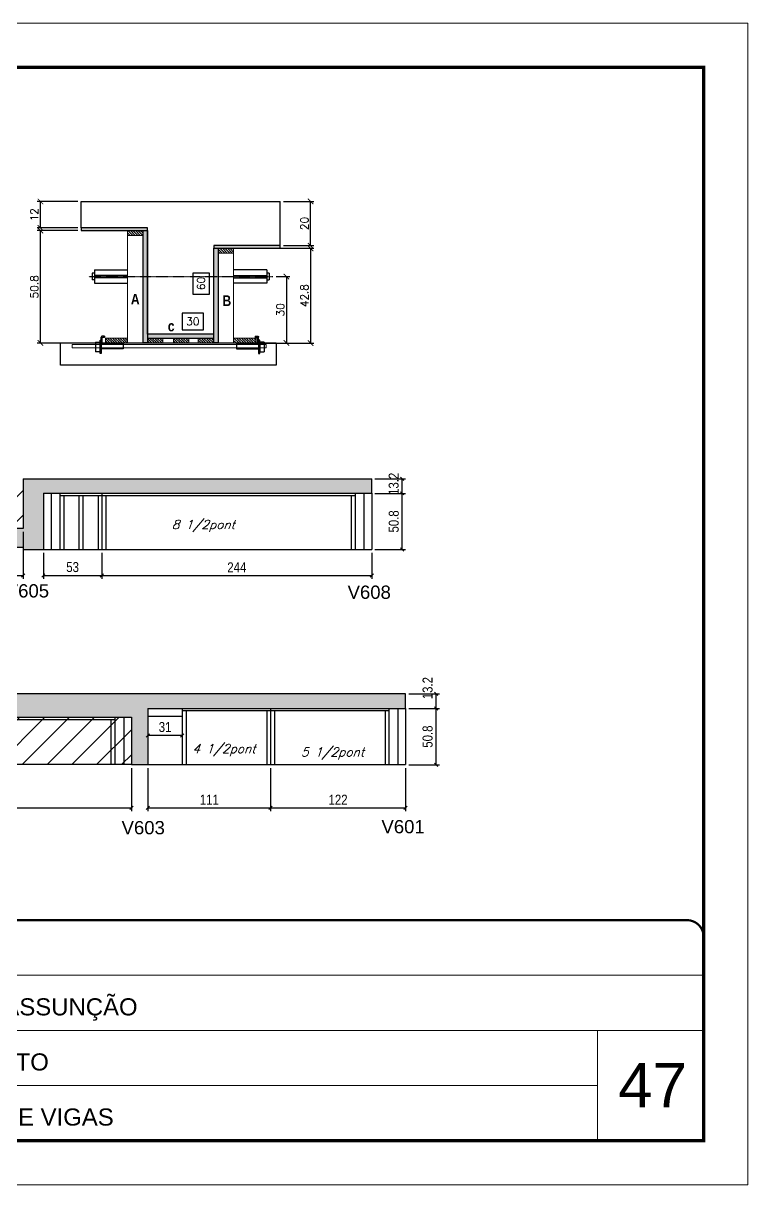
# Model space of a CAD drawing. Extents: x -20960 to -5926, y -2106 to 21915.
# Drawn here: x -8207 to -7552, y 8231 to 9281 of the extents above; entities that cross this region are included whole.
import ezdxf

# ---------------------------------------------------------------- set-up
doc = ezdxf.new("R2010")
doc.units = 0
for name, pattern in [('CONTINUO', [0]), ('DASHED', [0.75, 0.5, -0.25]), ('HIDDEN', [0.375, 0.25, -0.125])]:
    doc.linetypes.add(name, pattern=pattern)
for name, color, linetype in [('5', 5, 'Continuous'), ('barrote', 251, 'Continuous'), ('COTA', 241, 'Continuous'), ('Cota Seção (2x)', 4, 'Continuous'), ('detalhes', 4, 'Continuous'), ('Painéis', 200, 'Continuous'), ('presilha', 1, 'Continuous'), ('Reaproveitamento', 251, 'Continuous'), ('SARR_2.2x7', 40, 'Continuous'), ('SARR_3.5x7', 81, 'Continuous'), ('TENSOR', 3, 'Continuous'), ('texto', 7, 'Continuous')]:
    doc.layers.add(name, color=color, linetype=linetype)
for name, color, linetype, lineweight in [('CARIMBO', 255, 'Continuous', 9), ('CONCRETO', 251, 'Continuous', 25), ('Folhas', 255, 'Continuous', 9), ('Hachura', 251, 'Continuous', 9), ('Madeira', 126, 'Continuous', 18), ('SARRAFO DE PRESSAO', 251, 'DASHED', 9), ('SCO-___-LAJ', 2, 'Continuous', 0)]:
    doc.layers.add(name, color=color, linetype=linetype, lineweight=lineweight)
doc.styles.add('ARIAL', font='arial.ttf')
doc.styles.add('COTA TECNICA-50', font='techl___.ttf', dxfattribs={"height": 9})
doc.styles.add('Romans', font='romans.shx')
doc.styles.get("Standard").update_dxf_attribs({"font": 'arial.ttf'})
doc.styles.add('TECNICA', font='techb___.ttf', dxfattribs={"height": 10})
doc.dimstyles.new('COTA PAINEL-50', dxfattribs={"dimtxt": 9, "dimasz": 3, "dimexe": 3, "dimexo": 3, "dimgap": 3, "dimtad": 1, "dimdec": 1, "dimzin": 12, "dimdsep": 46, "dimtxsty": 'COTA TECNICA-50', "dimblk1": 'OBLIQUE', "dimblk2": 'OBLIQUE', "dimsah": 1, "dimcen": 0.9, "dimclrd": 4, "dimclre": 4, "dimclrt": 240, "dimadec": 1, "dimazin": 3, "dimtfac": 1, "dimtdec": 1, "dimtmove": 0, "dimatfit": 3, "dimfxl": 1, "dimtolj": 1, "dimtzin": 12, "dimarcsym": 0})
doc.dimstyles.new('Cota Seção (2x)', dxfattribs={"dimtxt": 7, "dimasz": 5, "dimexe": 3, "dimexo": 3, "dimgap": 2, "dimtad": 3, "dimdec": 1, "dimlfac": 0.5, "dimzin": 12, "dimdsep": 46, "dimtxsty": 'Romans', "dimblk": 'ARCHTICK', "dimcen": 0, "dimclrd": 4, "dimclre": 4, "dimclrt": 1, "dimadec": 1, "dimazin": 3, "dimtfac": 1, "dimtdec": 1, "dimtmove": 0, "dimatfit": 3, "dimldrblk": 'OBLIQUE', "dimfxl": 1, "dimtolj": 1, "dimtzin": 12, "dimarcsym": 0})
doc.dimstyles.new('Cota Seção interna', dxfattribs={"dimtxt": 7, "dimasz": 6, "dimexe": 0.18, "dimexo": 2, "dimgap": -4, "dimtad": 3, "dimdec": 1, "dimlfac": 0.5, "dimzin": 12, "dimdsep": 46, "dimtxsty": 'Romans', "dimblk": 'ARCHTICK', "dimcen": 0.09, "dimse1": 1, "dimse2": 1, "dimsd1": 1, "dimsd2": 1, "dimclrd": 180, "dimclre": 5, "dimclrt": 1, "dimadec": 0, "dimazin": 3, "dimtfac": 1, "dimtdec": 1, "dimtofl": 0, "dimtmove": 0, "dimatfit": 3, "dimldrblk": 'ARCHTICK', "dimfxl": 1, "dimtolj": 1, "dimtzin": 0, "dimarcsym": 0})
pattern_1 = [(50, (3170, -4594.3004), (5.4655401, -0.4781726), [0.5715, -6.2865]), (355, (3170, -4594.3004), (-1.0573026, 5.7317054), [0.4572, -5.0292175]), (100.451445, (3170.4555, -4594.3403), (4.4082374, 5.2535326), [0.4857003, -5.3427073]), (46.1842, (3170, -4592.7764), (8.1323712, -1.2612698), [0.85725, -9.42975]), (96.63556, (3170.678, -4592.8815), (7.122124, 7.4227837), [0.7285507, -8.0140682]), (351.18415, (3170, -4592.7764), (7.122124, 7.4227837), [0.685799, -7.543792]), (21, (3170.762, -4593.1574), (4.5484317, -3.067956), [0.5715, -6.2865]), (326, (3170.762, -4593.1574), (1.8540609, 5.525639), [0.4572, -5.0292]), (71.451445, (3171.141, -4593.413), (6.4024926, 2.457683), [0.4857003, -5.3426981]), (37.5, (3170, -4594.3004), (0.0926581, 2.53665117), [0, -4.96824, 0, -5.1054, 0, -5.04825]), (7.5, (3170, -4594.3004), (2.00458988, 3.00541724), [0, -2.91084, 0, -4.85394, 0, -1.92405]), (327.5, (3168.3007, -4594.3004), (4.06771786, -0.17186232), [0, -1.905, 0, -5.9436, 0, -7.8867]), (317.5, (3167.5387, -4594.3004), (4.44387544, 0.7627947), [0, -2.4765, 0, -3.94716, 0, -5.6007])]
pattern_2 = [(45, (3170, -4594.3), (-11.22532, 11.22532), [])]

# ---------------------------------------------------------------- blocks, each defined once
blk = doc.blocks.new('9999999999')
at = {"color": 30, "linetype": 'CONTINUO'}
for p, q in [((98564.6, 34379.6), (99584, 34379.6)), ((98564.6, 34329.8), (99488, 34329.8)), ((99584, 34329.8), (99488, 34329.8)), ((99488, 34329.8), (99488, 34230.2)), ((98564.6, 34280), (99488, 34280))]:
    blk.add_line(p, q, dxfattribs=at)
at = {"color": 30, "linetype": 'CONTINUO', "const_width": 2}
blk.add_lwpolyline([(99584, 34230.2), (99584, 34414.4, 0.414214), (99569, 34429.4), (98229, 34429.4, 0.414214), (98214, 34414.4), (98214, 34245.2, 0.414214), (98229, 34230.2), (99584, 34230.2)], format="xyb", dxfattribs=at)
at = {"layer": 'Folhas'}
blk.add_lwpolyline([(98139, 34190.2), (99624, 34190.2), (99624, 35240.2), (98139, 35240.2)], close=True, dxfattribs=at)
at = {"layer": 'Folhas', "color": 30, "const_width": 3}
blk.add_lwpolyline([(98214, 34230.2), (99584, 34230.2), (99584, 35200.2), (98214, 35200.2)], close=True, dxfattribs=at)
at = {"color": 7, "linetype": 'Continuous', "ltscale": 5, "style": 'ARIAL'}
for s, p in [('HOSPITAL ASSUNÇÃO', (98837.7, 34343.3)), ('4° PAVIMENTO', (98837.7, 34293.5)), ('LATERAIS DE VIGAS', (98837.7, 34243.7))]:
    blk.add_text(s, height=15.483, dxfattribs=at).set_placement(p)
blk = doc.blocks.new('_ArchTick')
at = {"color": 0, "linetype": 'ByBlock', "const_width": 0.15}
blk.add_lwpolyline([(-0.5, -0.5), (0.5, 0.5)], dxfattribs=at)
blk = doc.blocks.new('*D1674')
at = {"layer": 'COTA', "color": 4, "lineweight": -2, "transparency": 16777216}
for p, q in [((-8158, 9093.6), (-8194.8, 9093.6)), ((-8191.8, 8992), (-8191.8, 9093.6)), ((-8140.4, 8992), (-8194.8, 8992))]:
    blk.add_line(p, q, dxfattribs=at)
at = {"layer": 'Defpoints', "color": 0, "transparency": 16777216}
for p in [(-8191.8, 9093.6), (-8155, 9093.6), (-8137.4, 8992)]:
    blk.add_point(p, dxfattribs=at)
at = {"layer": 'COTA', "color": 4, "lineweight": -2, "transparency": 16777216, "xscale": 5, "yscale": 5, "zscale": 5}
for p, rotation in [((-8191.8, 9093.6), 90), ((-8191.8, 8992), 270)]:
    blk.add_blockref('_ArchTick', p, dxfattribs=dict(at, rotation=rotation))
at = {"layer": 'COTA', "color": 1, "transparency": 16777216, "insert": (-8197.3, 9042.8), "char_height": 7, "attachment_point": 5, "rotation": 90, "style": 'Romans'}
blk.add_mtext('\\A1;50.8', dxfattribs=at)
blk = doc.blocks.new('_Oblique')
at = {"color": 0, "linetype": 'ByBlock', "lineweight": -2}
blk.add_line((-0.5, -0.5), (0.5, 0.5), dxfattribs=at)
blk = doc.blocks.new('*D1675')
at = {"layer": 'COTA', "color": 4, "lineweight": -2, "transparency": 16777216}
for p, q in [((-8158, 9120), (-8194.8, 9120)), ((-8191.8, 9096), (-8191.8, 9120)), ((-8158, 9096), (-8194.8, 9096))]:
    blk.add_line(p, q, dxfattribs=at)
at = {"layer": 'Defpoints', "color": 0, "transparency": 16777216}
for p in [(-8191.8, 9120), (-8155, 9120), (-8155, 9096)]:
    blk.add_point(p, dxfattribs=at)
at = {"layer": 'COTA', "color": 4, "lineweight": -2, "transparency": 16777216, "xscale": 5, "yscale": 5, "zscale": 5}
for p, rotation in [((-8191.8, 9120), 90), ((-8191.8, 9096), 270)]:
    blk.add_blockref('_ArchTick', p, dxfattribs=dict(at, rotation=rotation))
at = {"layer": 'COTA', "color": 1, "transparency": 16777216, "insert": (-8197.3, 9108), "char_height": 7, "attachment_point": 5, "rotation": 90, "style": 'Romans'}
blk.add_mtext('\\A1;12', dxfattribs=at)
blk = doc.blocks.new('*D1676')
at = {"layer": 'Cota Seção (2x)', "color": 180, "lineweight": -2, "transparency": 16777216}
for p, q in [((-8039, 9055.2), (-8054, 9055.2)), ((-8054, 9055.2), (-8054, 9036.2)), ((-8039, 9036.2), (-8039, 9055.2)), ((-8054, 9036.2), (-8039, 9036.2))]:
    blk.add_line(p, q, dxfattribs=at)
at = {"layer": 'Defpoints', "color": 0, "transparency": 16777216}
for p in [(-8095, 9120), (-8035, 9120), (-8095, 9000)]:
    blk.add_point(p, dxfattribs=at)
at = {"layer": 'Cota Seção (2x)', "color": 1, "transparency": 16777216, "insert": (-8046.5, 9045.7), "char_height": 7, "attachment_point": 5, "rotation": 90, "style": 'Romans'}
blk.add_mtext('\\A1;60', dxfattribs=at)
blk = doc.blocks.new('PRESILHA METÁLICA 1')
at = {"layer": 'presilha'}
for p, q in [((7.5, 10.6), (7.5, 19.9)), ((12, 21), (8.6, 21)), ((9, 11.6), (9, 18.9)), ((12, 19.5), (9.6, 19.5)), ((12, 21), (12, 19.5)), ((0, 13), (6, 13)), ((0, 13), (0, 0)), ((6, 0), (0, 0)), ((6, 15.5), (7.5, 15.5)), ((6, -2.5), (6, 15.5)), ((6, 13), (6, 0)), ((7.5, 15.5), (7.5, -2.5)), ((37.5, 4.1), (7.5, 4.1)), ((37.5, 11), (9.6, 11)), ((37.5, 11), (37.5, 4.1)), ((7.5, -2.5), (6, -2.5))]:
    blk.add_line(p, q, dxfattribs=at)
for centre, radius, start, end in [((8.6, 19.9), 1.14, 90, 180), ((9.6, 18.9), 0.57, 90, 180), ((9.6, 11.6), 0.57, 180, 270)]:
    blk.add_arc(centre, radius, start, end, dxfattribs=at)
blk = doc.blocks.new('*D1677')
at = {"layer": 'Cota Seção (2x)', "color": 180, "lineweight": -2, "transparency": 16777216}
for p, q in [((-8044.4, 9019), (-8063.7, 9019)), ((-8063.7, 9019), (-8063.7, 9004)), ((-8044.4, 9004), (-8044.4, 9019)), ((-8063.7, 9004), (-8044.4, 9004))]:
    blk.add_line(p, q, dxfattribs=at)
at = {"layer": 'Defpoints', "color": 0, "transparency": 16777216}
for p in [(-8095, 9000), (-8095, 8992), (-8035, 8992)]:
    blk.add_point(p, dxfattribs=at)
at = {"layer": 'Cota Seção (2x)', "color": 1, "transparency": 16777216, "insert": (-8054, 9011.5), "char_height": 7, "attachment_point": 5, "style": 'Romans'}
blk.add_mtext('\\A1;30', dxfattribs=at)
blk = doc.blocks.new('*D1678')
at = {"layer": 'COTA', "color": 4, "lineweight": -2, "transparency": 16777216}
for p, q in [((-8014, 9077.6), (-7944.5, 9077.6)), ((-7947.5, 9077.6), (-7947.5, 8992)), ((-8014, 8992), (-7944.5, 8992))]:
    blk.add_line(p, q, dxfattribs=at)
at = {"layer": 'Defpoints', "color": 0, "transparency": 16777216}
for p in [(-8017, 9077.6), (-8017, 8992), (-7947.5, 8992)]:
    blk.add_point(p, dxfattribs=at)
at = {"layer": 'COTA', "color": 4, "lineweight": -2, "transparency": 16777216, "xscale": 5, "yscale": 5, "zscale": 5}
for p, rotation in [((-7947.5, 9077.6), 90), ((-7947.5, 8992), 270)]:
    blk.add_blockref('_ArchTick', p, dxfattribs=dict(at, rotation=rotation))
at = {"layer": 'COTA', "color": 1, "transparency": 16777216, "insert": (-7953, 9034.8), "char_height": 7, "attachment_point": 5, "rotation": 90, "style": 'Romans'}
blk.add_mtext('\\A1;42.8', dxfattribs=at)
blk = doc.blocks.new('*D1722')
at = {"layer": 'COTA', "color": 4, "lineweight": -2, "transparency": 16777216}
for p, q in [((-7972, 9120), (-7944.5, 9120)), ((-7947.5, 9080), (-7947.5, 9120)), ((-7972, 9080), (-7944.5, 9080))]:
    blk.add_line(p, q, dxfattribs=at)
at = {"layer": 'Defpoints', "color": 0, "transparency": 16777216}
for p in [(-7975, 9120), (-7947.5, 9120), (-7975, 9080)]:
    blk.add_point(p, dxfattribs=at)
at = {"layer": 'COTA', "color": 4, "lineweight": -2, "transparency": 16777216, "xscale": 5, "yscale": 5, "zscale": 5}
for p, rotation in [((-7947.5, 9120), 90), ((-7947.5, 9080), 270)]:
    blk.add_blockref('_ArchTick', p, dxfattribs=dict(at, rotation=rotation))
at = {"layer": 'COTA', "color": 1, "transparency": 16777216, "insert": (-7953, 9100), "char_height": 7, "attachment_point": 5, "rotation": 90, "style": 'Romans'}
blk.add_mtext('\\A1;20', dxfattribs=at)
blk = doc.blocks.new('*D1679')
at = {"layer": 'COTA', "color": 4, "lineweight": -2, "transparency": 16777216}
for p, q in [((-7978.7, 9052), (-7966.3, 9052)), ((-7969.3, 9052), (-7969.3, 8992)), ((-7978.7, 8992), (-7966.3, 8992))]:
    blk.add_line(p, q, dxfattribs=at)
at = {"layer": 'Defpoints', "color": 0, "transparency": 16777216}
for p in [(-7981.7, 9052), (-7981.7, 8992), (-7969.3, 8992)]:
    blk.add_point(p, dxfattribs=at)
at = {"layer": 'COTA', "color": 4, "lineweight": -2, "transparency": 16777216, "xscale": 5, "yscale": 5, "zscale": 5}
for p, rotation in [((-7969.3, 9052), 90), ((-7969.3, 8992), 270)]:
    blk.add_blockref('_ArchTick', p, dxfattribs=dict(at, rotation=rotation))
at = {"layer": 'COTA', "color": 1, "transparency": 16777216, "insert": (-7974.8, 9022), "char_height": 7, "attachment_point": 5, "rotation": 90, "style": 'Romans'}
blk.add_mtext('\\A1;30', dxfattribs=at)
blk = doc.blocks.new('*D1723')
at = {"layer": 'COTA', "color": 4, "lineweight": -2, "transparency": 16777216}
for p, q in [((-7889.2, 8856.1), (-7861.6, 8856.1)), ((-7864.6, 8805.3), (-7864.6, 8856.1)), ((-7889.2, 8805.3), (-7861.6, 8805.3))]:
    blk.add_line(p, q, dxfattribs=at)
at = {"layer": 'Defpoints', "color": 0, "transparency": 16777216}
for p in [(-7892.2, 8856.1), (-7864.6, 8856.1), (-7892.2, 8805.3)]:
    blk.add_point(p, dxfattribs=at)
at = {"layer": 'COTA', "color": 4, "lineweight": -2, "transparency": 16777216, "xscale": 3, "yscale": 3, "zscale": 3}
for p, rotation in [((-7864.6, 8856.1), 90), ((-7864.6, 8805.3), 270)]:
    blk.add_blockref('_Oblique', p, dxfattribs=dict(at, rotation=rotation))
at = {"layer": 'COTA', "color": 240, "transparency": 16777216, "insert": (-7872.2, 8830.7), "char_height": 9, "attachment_point": 5, "rotation": 90, "style": 'COTA TECNICA-50'}
blk.add_mtext('\\A1;50.8', dxfattribs=at)
blk = doc.blocks.new('*D1724')
at = {"layer": 'COTA', "color": 4, "lineweight": -2, "transparency": 16777216}
for p, q in [((-7889.2, 8869.3), (-7861.6, 8869.3)), ((-7864.6, 8856.1), (-7864.6, 8869.3)), ((-7889.2, 8856.1), (-7861.6, 8856.1))]:
    blk.add_line(p, q, dxfattribs=at)
at = {"layer": 'Defpoints', "color": 0, "transparency": 16777216}
for p in [(-7892.2, 8869.3), (-7864.6, 8869.3), (-7892.2, 8856.1)]:
    blk.add_point(p, dxfattribs=at)
at = {"layer": 'COTA', "color": 4, "lineweight": -2, "transparency": 16777216, "xscale": 3, "yscale": 3, "zscale": 3}
for p, rotation in [((-7864.6, 8869.3), 90), ((-7864.6, 8856.1), 270)]:
    blk.add_blockref('_Oblique', p, dxfattribs=dict(at, rotation=rotation))
at = {"layer": 'COTA', "color": 240, "transparency": 16777216, "insert": (-7872.3, 8864.7), "char_height": 9, "attachment_point": 5, "rotation": 90, "style": 'COTA TECNICA-50'}
blk.add_mtext('\\A1;13.2', dxfattribs=at)
blk = doc.blocks.new('*D1728')
at = {"layer": 'COTA', "color": 4, "lineweight": -2, "transparency": 16777216}
for p, q in [((-7858.6, 8661.6), (-7830.9, 8661.6)), ((-7833.9, 8610.8), (-7833.9, 8661.6)), ((-7858.6, 8610.8), (-7830.9, 8610.8))]:
    blk.add_line(p, q, dxfattribs=at)
at = {"layer": 'Defpoints', "color": 0, "transparency": 16777216}
for p in [(-7861.6, 8661.6), (-7833.9, 8661.6), (-7861.6, 8610.8)]:
    blk.add_point(p, dxfattribs=at)
at = {"layer": 'COTA', "color": 4, "lineweight": -2, "transparency": 16777216, "xscale": 3, "yscale": 3, "zscale": 3}
for p, rotation in [((-7833.9, 8661.6), 90), ((-7833.9, 8610.8), 270)]:
    blk.add_blockref('_Oblique', p, dxfattribs=dict(at, rotation=rotation))
at = {"layer": 'COTA', "color": 240, "transparency": 16777216, "insert": (-7841.6, 8636.2), "char_height": 9, "attachment_point": 5, "rotation": 90, "style": 'COTA TECNICA-50'}
blk.add_mtext('\\A1;50.8', dxfattribs=at)
blk = doc.blocks.new('*D1729')
at = {"layer": 'COTA', "color": 4, "lineweight": -2, "transparency": 16777216}
for p, q in [((-7858.6, 8674.8), (-7830.9, 8674.8)), ((-7833.9, 8661.6), (-7833.9, 8674.8)), ((-7858.6, 8661.6), (-7830.9, 8661.6))]:
    blk.add_line(p, q, dxfattribs=at)
at = {"layer": 'Defpoints', "color": 0, "transparency": 16777216}
for p in [(-7861.6, 8674.8), (-7833.9, 8674.8), (-7861.6, 8661.6)]:
    blk.add_point(p, dxfattribs=at)
at = {"layer": 'COTA', "color": 4, "lineweight": -2, "transparency": 16777216, "xscale": 3, "yscale": 3, "zscale": 3}
for p, rotation in [((-7833.9, 8674.8), 90), ((-7833.9, 8661.6), 270)]:
    blk.add_blockref('_Oblique', p, dxfattribs=dict(at, rotation=rotation))
at = {"layer": 'COTA', "color": 240, "transparency": 16777216, "insert": (-7841.6, 8680), "char_height": 9, "attachment_point": 5, "rotation": 90, "style": 'COTA TECNICA-50'}
blk.add_mtext('\\A1;13.2', dxfattribs=at)
blk = doc.blocks.new('*D1733')
at = {"layer": 'COTA', "color": 4, "lineweight": -2, "transparency": 16777216}
for p, q in [((-8353.5, 8607.8), (-8353.5, 8568.7)), ((-8109.5, 8607.8), (-8109.5, 8568.7)), ((-8353.5, 8571.7), (-8109.5, 8571.7))]:
    blk.add_line(p, q, dxfattribs=at)
at = {"layer": 'Defpoints', "color": 0, "transparency": 16777216}
for p in [(-8353.5, 8610.8), (-8109.5, 8610.8), (-8109.5, 8571.7)]:
    blk.add_point(p, dxfattribs=at)
at = {"layer": 'COTA', "color": 4, "lineweight": -2, "transparency": 16777216, "xscale": 3, "yscale": 3, "zscale": 3, "rotation": 180}
blk.add_blockref('_Oblique', (-8353.5, 8571.7), dxfattribs=at)
at = {"layer": 'COTA', "color": 4, "lineweight": -2, "transparency": 16777216, "xscale": 3, "yscale": 3, "zscale": 3}
blk.add_blockref('_Oblique', (-8109.5, 8571.7), dxfattribs=at)
at = {"layer": 'COTA', "color": 240, "transparency": 16777216, "insert": (-8231.5, 8579.3), "char_height": 9, "attachment_point": 5, "style": 'COTA TECNICA-50'}
blk.add_mtext('\\A1;244', dxfattribs=at)
blk = doc.blocks.new('*D1734')
at = {"layer": 'COTA', "color": 4, "lineweight": -2, "transparency": 16777216}
for p, q in [((-8094.6, 8607.8), (-8094.6, 8568.7)), ((-7983.6, 8607.8), (-7983.6, 8568.7)), ((-8094.6, 8571.7), (-7983.6, 8571.7))]:
    blk.add_line(p, q, dxfattribs=at)
at = {"layer": 'Defpoints', "color": 0, "transparency": 16777216}
for p in [(-8094.6, 8610.8), (-7983.6, 8610.8), (-7983.6, 8571.7)]:
    blk.add_point(p, dxfattribs=at)
at = {"layer": 'COTA', "color": 4, "lineweight": -2, "transparency": 16777216, "xscale": 3, "yscale": 3, "zscale": 3, "rotation": 180}
blk.add_blockref('_Oblique', (-8094.6, 8571.7), dxfattribs=at)
at = {"layer": 'COTA', "color": 4, "lineweight": -2, "transparency": 16777216, "xscale": 3, "yscale": 3, "zscale": 3}
blk.add_blockref('_Oblique', (-7983.6, 8571.7), dxfattribs=at)
at = {"layer": 'COTA', "color": 240, "transparency": 16777216, "insert": (-8039.1, 8579.2), "char_height": 9, "attachment_point": 5, "style": 'COTA TECNICA-50'}
blk.add_mtext('\\A1;111', dxfattribs=at)
blk = doc.blocks.new('*D1735')
at = {"layer": 'COTA', "color": 4, "lineweight": -2, "transparency": 16777216}
for p, q in [((-7983.6, 8607.8), (-7983.6, 8568.7)), ((-7861.6, 8607.8), (-7861.6, 8568.7)), ((-7983.6, 8571.7), (-7861.6, 8571.7))]:
    blk.add_line(p, q, dxfattribs=at)
at = {"layer": 'Defpoints', "color": 0, "transparency": 16777216}
for p in [(-7983.6, 8610.8), (-7861.6, 8610.8), (-7861.6, 8571.7)]:
    blk.add_point(p, dxfattribs=at)
at = {"layer": 'COTA', "color": 4, "lineweight": -2, "transparency": 16777216, "xscale": 3, "yscale": 3, "zscale": 3, "rotation": 180}
blk.add_blockref('_Oblique', (-7983.6, 8571.7), dxfattribs=at)
at = {"layer": 'COTA', "color": 4, "lineweight": -2, "transparency": 16777216, "xscale": 3, "yscale": 3, "zscale": 3}
blk.add_blockref('_Oblique', (-7861.6, 8571.7), dxfattribs=at)
at = {"layer": 'COTA', "color": 240, "transparency": 16777216, "insert": (-7922.6, 8579.2), "char_height": 9, "attachment_point": 5, "style": 'COTA TECNICA-50'}
blk.add_mtext('\\A1;122', dxfattribs=at)
blk = doc.blocks.new('*D1736')
at = {"layer": 'COTA', "color": 4, "lineweight": -2, "transparency": 16777216}
for p, q in [((-8189.2, 8802.3), (-8189.2, 8778.7)), ((-8136.2, 8802.3), (-8136.2, 8778.7)), ((-8189.2, 8781.7), (-8136.2, 8781.7))]:
    blk.add_line(p, q, dxfattribs=at)
at = {"layer": 'Defpoints', "color": 0, "transparency": 16777216}
for p in [(-8189.2, 8805.3), (-8136.2, 8805.3), (-8136.2, 8781.7)]:
    blk.add_point(p, dxfattribs=at)
at = {"layer": 'COTA', "color": 4, "lineweight": -2, "transparency": 16777216, "xscale": 3, "yscale": 3, "zscale": 3, "rotation": 180}
blk.add_blockref('_Oblique', (-8189.2, 8781.7), dxfattribs=at)
at = {"layer": 'COTA', "color": 4, "lineweight": -2, "transparency": 16777216, "xscale": 3, "yscale": 3, "zscale": 3}
blk.add_blockref('_Oblique', (-8136.2, 8781.7), dxfattribs=at)
at = {"layer": 'COTA', "color": 240, "transparency": 16777216, "insert": (-8162.7, 8789.4), "char_height": 9, "attachment_point": 5, "style": 'COTA TECNICA-50'}
blk.add_mtext('\\A1;53', dxfattribs=at)
blk = doc.blocks.new('*D1737')
at = {"layer": 'COTA', "color": 4, "lineweight": -2, "transparency": 16777216}
for p, q in [((-8136.2, 8802.3), (-8136.2, 8778.7)), ((-7892.2, 8802.3), (-7892.2, 8778.7)), ((-8136.2, 8781.7), (-7892.2, 8781.7))]:
    blk.add_line(p, q, dxfattribs=at)
at = {"layer": 'Defpoints', "color": 0, "transparency": 16777216}
for p in [(-8136.2, 8805.3), (-7892.2, 8805.3), (-7892.2, 8781.7)]:
    blk.add_point(p, dxfattribs=at)
at = {"layer": 'COTA', "color": 4, "lineweight": -2, "transparency": 16777216, "xscale": 3, "yscale": 3, "zscale": 3, "rotation": 180}
blk.add_blockref('_Oblique', (-8136.2, 8781.7), dxfattribs=at)
at = {"layer": 'COTA', "color": 4, "lineweight": -2, "transparency": 16777216, "xscale": 3, "yscale": 3, "zscale": 3}
blk.add_blockref('_Oblique', (-7892.2, 8781.7), dxfattribs=at)
at = {"layer": 'COTA', "color": 240, "transparency": 16777216, "insert": (-8014.2, 8789.2), "char_height": 9, "attachment_point": 5, "style": 'COTA TECNICA-50'}
blk.add_mtext('\\A1;244', dxfattribs=at)
blk = doc.blocks.new('*D1739')
at = {"layer": 'COTA', "color": 4, "lineweight": -2, "transparency": 16777216}
for p, q in [((-8341.4, 8821.3), (-8341.4, 8778.7)), ((-8207.4, 8821.3), (-8207.4, 8778.7)), ((-8341.4, 8781.7), (-8207.4, 8781.7))]:
    blk.add_line(p, q, dxfattribs=at)
at = {"layer": 'Defpoints', "color": 0, "transparency": 16777216}
for p in [(-8341.4, 8824.3), (-8207.4, 8824.3), (-8207.4, 8781.7)]:
    blk.add_point(p, dxfattribs=at)
at = {"layer": 'COTA', "color": 4, "lineweight": -2, "transparency": 16777216, "xscale": 3, "yscale": 3, "zscale": 3, "rotation": 180}
blk.add_blockref('_Oblique', (-8341.4, 8781.7), dxfattribs=at)
at = {"layer": 'COTA', "color": 4, "lineweight": -2, "transparency": 16777216, "xscale": 3, "yscale": 3, "zscale": 3}
blk.add_blockref('_Oblique', (-8207.4, 8781.7), dxfattribs=at)
at = {"layer": 'COTA', "color": 240, "transparency": 16777216, "insert": (-8274.4, 8789.4), "char_height": 9, "attachment_point": 5, "style": 'COTA TECNICA-50'}
blk.add_mtext('\\A1;134', dxfattribs=at)
blk = doc.blocks.new('*D1740')
at = {"layer": 'COTA', "color": 4, "lineweight": -2, "transparency": 16777216}
for p, q in [((-8094.6, 8651.6), (-8094.6, 8634.1)), ((-8063.6, 8651.6), (-8063.6, 8634.1)), ((-8063.6, 8637.1), (-8094.6, 8637.1))]:
    blk.add_line(p, q, dxfattribs=at)
at = {"layer": 'Defpoints', "color": 0, "transparency": 16777216}
for p in [(-8094.6, 8654.6), (-8063.6, 8654.6), (-8094.6, 8637.1)]:
    blk.add_point(p, dxfattribs=at)
at = {"layer": 'COTA', "color": 4, "lineweight": -2, "transparency": 16777216, "xscale": 3, "yscale": 3, "zscale": 3, "rotation": 180}
blk.add_blockref('_Oblique', (-8094.6, 8637.1), dxfattribs=at)
at = {"layer": 'COTA', "color": 4, "lineweight": -2, "transparency": 16777216, "xscale": 3, "yscale": 3, "zscale": 3}
blk.add_blockref('_Oblique', (-8063.6, 8637.1), dxfattribs=at)
at = {"layer": 'COTA', "color": 240, "transparency": 16777216, "insert": (-8079.1, 8644.8), "char_height": 9, "attachment_point": 5, "style": 'COTA TECNICA-50'}
blk.add_mtext('\\A1;31', dxfattribs=at)

msp = doc.modelspace()

# ---------------------------------------------------------------- hatches: boundary and pattern name
at = {"layer": 'COTA', "linetype": 'ByBlock'}
h = msp.add_hatch(dxfattribs=at)
h.set_pattern_fill('AR-CONC', color=256, scale=0.03)
h.set_pattern_definition(pattern_1)
h.paths.add_polyline_path([(-8207.4, 8824.31), (-8585.4, 8824.31), (-8585.4, 8869.31), (-8601.53, 8869.31), (-8601.53, 8824.31), (-8807.53, 8824.31), (-8807.53, 8807.31), (-8207.4, 8807.31), (-8207.4, 8805.31), (-8189.2, 8805.31), (-8189.2, 8856.11), (-7892.2, 8856.11), (-7892.2, 8869.31), (-8207.4, 8869.31)])
h = msp.add_hatch(dxfattribs=at)
h.set_pattern_fill('AR-CONC', color=256, scale=0.03)
h.set_pattern_definition(pattern_1)
h.paths.add_polyline_path([(-8807.53, 8674.83), (-8807.53, 8632.83), (-8692.53, 8632.83), (-8692.53, 8653.63), (-8109.53, 8653.63), (-8109.53, 8610.83), (-8094.58, 8610.83), (-8094.58, 8661.63), (-7861.58, 8661.63), (-7861.58, 8674.83)])
at = {"layer": 'Hachura'}
h = msp.add_hatch(color=256, dxfattribs=at)
h.dxf.hatch_style = 1
h.paths.add_polyline_path([(-8095.04, 9093.64), (-8095.04, 9096.04), (-8155.04, 9096.04), (-8155.04, 9093.64)])
h = msp.add_hatch(dxfattribs=at)
h.set_pattern_fill('ANSI31', color=256, scale=0.5, angle=270, style=0)
h.set_pattern_definition([(315, (14814.7799, 785.999), (1.12253202, 1.12253202), [])])
h.paths.add_polyline_path([(-8099.04, 9089.24), (-8099.04, 9093.64), (-8113.04, 9093.64), (-8113.04, 9089.24)])
h = msp.add_hatch(color=256, dxfattribs=at)
h.dxf.hatch_style = 1
h.paths.add_polyline_path([(-8099.04, 9093.64), (-8095.04, 9093.64), (-8095.04, 8992.04), (-8099.04, 8992.04)])
h = msp.add_hatch(color=256, dxfattribs=at)
h.dxf.hatch_style = 1
h.paths.add_polyline_path([(-7975.04, 9077.64), (-7975.04, 9080.04), (-8035.04, 9080.04), (-8035.04, 9077.64)])
h = msp.add_hatch(color=256, dxfattribs=at)
h.dxf.hatch_style = 1
h.paths.add_polyline_path([(-8035.04, 9077.64), (-8031.04, 9077.64), (-8031.04, 8992.04), (-8035.04, 8992.04)])
h = msp.add_hatch(dxfattribs=at)
h.set_pattern_fill('ANSI31', color=256, scale=0.5, angle=270, style=0)
h.set_pattern_definition([(315, (14776.7799, 769.999), (1.12253202, 1.12253202), [])])
h.paths.add_polyline_path([(-8017.04, 9073.24), (-8017.04, 9077.64), (-8031.04, 9077.64), (-8031.04, 9073.24)])
h = msp.add_hatch(color=256, dxfattribs=at)
h.dxf.hatch_style = 1
h.paths.add_polyline_path([(-8035.04, 8996.44), (-8035.04, 9000.04), (-8095.04, 9000.04), (-8095.04, 8996.44)])
h = msp.add_hatch(dxfattribs=at)
h.set_pattern_fill('ANSI31', color=256, scale=0.5, angle=270, style=0)
h.set_pattern_definition([(315, (14814.7799, 762.399), (1.12253202, 1.12253202), [])])
h.paths.add_polyline_path([(-8133.04, 8992.04), (-8133.04, 8996.44), (-8113.04, 8996.44), (-8113.04, 8992.04)])
h = msp.add_hatch(dxfattribs=at)
h.set_pattern_fill('ANSI31', color=256, scale=0.5, angle=270, style=0)
h.set_pattern_definition([(315, (14823.5799, 762.399), (1.12253202, 1.12253202), [])])
h.paths.add_polyline_path([(-8095.04, 8992.04), (-8095.04, 8996.44), (-8081.04, 8996.44), (-8081.04, 8992.04)])
h = msp.add_hatch(dxfattribs=at)
h.set_pattern_fill('ANSI31', color=256, scale=0.5, angle=270, style=0)
h.set_pattern_definition([(315, (14847.1014, 762.399), (1.12253202, 1.12253202), [])])
h.paths.add_polyline_path([(-8071.52, 8992.04), (-8071.52, 8996.44), (-8057.52, 8996.44), (-8057.52, 8992.04)])
h = msp.add_hatch(dxfattribs=at)
h.set_pattern_fill('ANSI31', color=256, scale=0.5, angle=270, style=0)
h.set_pattern_definition([(315, (14845.582, 762.399), (1.12253202, 1.12253202), [])])
h.paths.add_polyline_path([(-8035.04, 8992.04), (-8035.04, 8996.44), (-8049.04, 8996.44), (-8049.04, 8992.04)])
h = msp.add_hatch(dxfattribs=at)
h.set_pattern_fill('ANSI31', color=256, scale=0.5, angle=270, style=0)
h.set_pattern_definition([(315, (14742.7799, 762.399), (1.12253202, 1.12253202), [])])
h.paths.add_polyline_path([(-8017.04, 8992.04), (-8017.04, 8996.44), (-7997.04, 8996.44), (-7997.04, 8992.04)])
at = {"layer": 'Reaproveitamento'}
h = msp.add_hatch(dxfattribs=at)
h.set_pattern_fill('ANSI31', color=256, scale=5)
h.set_pattern_definition(pattern_2)
h.paths.add_polyline_path([(-8341.4, 8869.31), (-8341.4, 8824.31), (-8207.4, 8824.31), (-8207.4, 8869.31)])
h = msp.add_hatch(dxfattribs=at)
h.set_pattern_fill('ANSI31', color=256, scale=5)
h.set_pattern_definition(pattern_2)
h.paths.add_polyline_path([(-8109.53, 8653.63), (-8353.53, 8653.63), (-8353.53, 8610.83), (-8109.53, 8610.83)])

# ---------------------------------------------------------------- linework, layer by layer
at = {"ltscale": 3}
for p, q in [((-8145.04, 9055.01), (-8145.04, 9049.01)), ((-8143.04, 9055.01), (-8145.04, 9055.01)), ((-8143.04, 9058.01), (-8143.04, 9046.01)), ((-8143.04, 9058.01), (-8113.04, 9058.01)), ((-8113.04, 9053.01), (-8143.04, 9053.01)), ((-8113.04, 9051.01), (-8143.04, 9051.01)), ((-7987.04, 9058.01), (-8017.04, 9058.01)), ((-8017.04, 9053.01), (-7987.04, 9053.01)), ((-8017.04, 9051.01), (-7987.04, 9051.01)), ((-7987.04, 9058.01), (-7987.04, 9046.01)), ((-7985.04, 9055.01), (-7987.04, 9055.01)), ((-7985.04, 9055.01), (-7985.04, 9049.01)), ((-8143.04, 9049.01), (-8145.04, 9049.01)), ((-8143.04, 9046.01), (-8113.04, 9046.01)), ((-7987.04, 9046.01), (-8017.04, 9046.01)), ((-7987.04, 9049.01), (-7985.04, 9049.01))]:
    msp.add_line(p, q, dxfattribs=at)
at = {"layer": 'barrote'}
msp.add_lwpolyline([(-7978.68, 8972.04), (-8173.64, 8972.04), (-8173.64, 8992.04), (-7978.68, 8992.04)], close=True, dxfattribs=at)
at = {"layer": 'CONCRETO'}
for p, q in [((-8155.04, 9096.04), (-8155.04, 9120.04)), ((-8155.04, 9120.04), (-8095.04, 9120.04)), ((-8095.04, 9120.04), (-8095.04, 9120.04)), ((-8095.04, 9120.04), (-7975.04, 9120.04)), ((-7975.04, 9080.04), (-7975.04, 9120.04)), ((-8095.04, 9096.04), (-8155.04, 9096.04)), ((-8095.04, 9000.04), (-8095.04, 9096.04)), ((-8035.04, 9000.04), (-8095.04, 9000.04)), ((-8035.04, 8996.44), (-8035.04, 9000.04)), ((-8035.04, 8996.44), (-8035.04, 8996.44))]:
    msp.add_line(p, q, dxfattribs=at)
at = {"layer": 'COTA', "linetype": 'ByBlock'}
for p, q in [((-8207.4, 8869.31), (-7892.2, 8869.31)), ((-7892.2, 8856.11), (-7892.2, 8869.31)), ((-8807.53, 8807.31), (-8207.4, 8807.31)), ((-8207.4, 8807.31), (-8207.4, 8805.31)), ((-8207.4, 8805.31), (-8189.2, 8805.31)), ((-7861.58, 8674.83), (-8807.53, 8674.83)), ((-7861.58, 8661.63), (-7861.58, 8674.83)), ((-8109.53, 8610.83), (-8094.58, 8610.83))]:
    msp.add_line(p, q, dxfattribs=at)
at = {"layer": 'Madeira'}
for points in [[(-8099.04, 9089.24), (-8099.04, 9093.64), (-8113.04, 9093.64), (-8113.04, 9089.24)], [(-8099.04, 9093.64), (-8113.04, 9093.64), (-8113.04, 8992.04), (-8099.04, 8992.04)], [(-8017.04, 9073.24), (-8017.04, 9077.64), (-8031.04, 9077.64), (-8031.04, 9073.24)], [(-8017.04, 9077.64), (-8031.04, 9077.64), (-8031.04, 8992.04), (-8017.04, 8992.04)], [(-8133.04, 8992.04), (-8133.04, 8996.44), (-8113.04, 8996.44), (-8113.04, 8992.04)], [(-8095.04, 8992.04), (-8095.04, 8996.44), (-8081.04, 8996.44), (-8081.04, 8992.04)], [(-8071.52, 8992.04), (-8071.52, 8996.44), (-8057.52, 8996.44), (-8057.52, 8992.04)], [(-8035.04, 8992.04), (-8035.04, 8996.44), (-8049.04, 8996.44), (-8049.04, 8992.04)], [(-8017.04, 8992.04), (-8017.04, 8996.44), (-7997.04, 8996.44), (-7997.04, 8992.04)]]:
    msp.add_lwpolyline(points, close=True, dxfattribs=at)
at = {"layer": 'Painéis'}
for p, q in [((-8207.4, 8869.31), (-8207.4, 8824.31)), ((-8189.2, 8856.11), (-8189.2, 8805.31)), ((-8189.2, 8856.11), (-7892.2, 8856.11)), ((-8136.2, 8856.11), (-8136.2, 8805.31)), ((-7892.2, 8856.11), (-7892.2, 8811.11)), ((-7892.2, 8856.11), (-7892.2, 8805.31)), ((-8207.4, 8824.31), (-8585.4, 8824.31)), ((-8189.2, 8805.31), (-7892.2, 8805.31)), ((-8692.53, 8653.63), (-8109.53, 8653.63)), ((-8109.53, 8653.63), (-8109.53, 8610.83)), ((-8094.58, 8661.63), (-8094.58, 8610.83)), ((-8094.58, 8661.63), (-7861.58, 8661.63)), ((-7983.58, 8661.63), (-7983.58, 8610.83)), ((-7861.58, 8661.63), (-7861.58, 8616.63)), ((-7861.58, 8661.63), (-7861.58, 8610.83)), ((-8109.53, 8610.83), (-8807.53, 8610.83)), ((-8094.58, 8610.83), (-7861.58, 8610.83))]:
    msp.add_line(p, q, dxfattribs=at)
for points in [[(-8095.04, 9093.64), (-8095.04, 9096.04), (-8155.04, 9096.04), (-8155.04, 9093.64)], [(-8099.04, 9093.64), (-8095.04, 9093.64), (-8095.04, 8992.04), (-8099.04, 8992.04)], [(-7975.04, 9077.64), (-7975.04, 9080.04), (-8035.04, 9080.04), (-8035.04, 9077.64)], [(-8035.04, 9077.64), (-8031.04, 9077.64), (-8031.04, 8992.04), (-8035.04, 8992.04)], [(-8035.04, 8996.44), (-8035.04, 9000.04), (-8095.04, 9000.04), (-8095.04, 8996.44)]]:
    msp.add_lwpolyline(points, close=True, dxfattribs=at)
at = {"layer": 'SARR_2.2x7', "linetype": 'Continuous', "ltscale": 50}
for p, q in [((-8182.2, 8856.11), (-8182.2, 8805.31)), ((-8136.2, 8853.91), (-8174.2, 8853.91)), ((-7907.2, 8853.91), (-8136.2, 8853.91)), ((-7899.2, 8856.11), (-7899.2, 8805.31)), ((-8116.53, 8653.63), (-8116.53, 8610.83)), ((-8094.58, 8654.63), (-8063.58, 8654.63)), ((-7983.58, 8659.43), (-8063.58, 8659.43)), ((-7876.58, 8659.43), (-7983.58, 8659.43)), ((-7868.58, 8661.63), (-7868.58, 8610.83)), ((-8124.53, 8651.43), (-8353.53, 8651.43))]:
    msp.add_line(p, q, dxfattribs=at)
at = {"layer": 'SARR_3.5x7'}
for p, q in [((-8174.2, 8856.11), (-8174.2, 8805.31)), ((-8170.7, 8853.91), (-8170.7, 8805.31)), ((-8156.95, 8853.91), (-8156.95, 8805.31)), ((-8153.45, 8853.91), (-8153.45, 8805.31)), ((-8139.7, 8853.91), (-8139.7, 8805.31)), ((-8136.2, 8856.11), (-8136.2, 8811.11)), ((-8132.7, 8853.91), (-8132.7, 8805.31)), ((-7910.7, 8853.91), (-7910.7, 8805.31)), ((-7907.2, 8856.11), (-7907.2, 8805.31)), ((-8124.53, 8653.63), (-8124.53, 8610.83)), ((-8063.58, 8661.63), (-8063.58, 8610.83)), ((-8060.08, 8659.43), (-8060.08, 8610.83)), ((-7987.08, 8659.43), (-7987.08, 8610.83)), ((-7983.58, 8661.63), (-7983.58, 8616.63)), ((-7980.08, 8659.43), (-7980.08, 8610.83)), ((-7880.08, 8659.43), (-7880.08, 8610.83)), ((-7876.58, 8661.63), (-7876.58, 8610.83)), ((-8128.03, 8651.43), (-8128.03, 8610.83))]:
    msp.add_line(p, q, dxfattribs=at)
at = {"layer": 'SCO-___-LAJ', "color": 1}
msp.add_lwpolyline([(-7987.68, 8990.71), (-8162.98, 8990.71), (-8162.98, 8987.51), (-7987.68, 8987.51)], close=True, dxfattribs=at)
at = {"layer": 'TENSOR', "linetype": 'HIDDEN', "ltscale": 0.5}
msp.add_line((-8148.04, 9052.01), (-7981.74, 9052.01), dxfattribs=at)

# ---------------------------------------------------------------- block references
at = {"layer": 'presilha', "yscale": 0.6666666666666666, "zscale": 0.6666666666666666}
for p, xscale in [((-8141.91, 8984.08), 0.6666666666666666), ((-7989.46, 8984.08), -0.6666666666666666)]:
    msp.add_blockref('PRESILHA METÁLICA 1', p, dxfattribs=dict(at, xscale=xscale))
at = {"layer": 'SARRAFO DE PRESSAO', "color": 6, "linetype": 'ByBlock'}
msp.add_blockref('9999999999', (-107175.98, -25959.14), dxfattribs=at)

# ---------------------------------------------------------------- texts
at = {"layer": '5', "linetype": 'Continuous'}
for s, p in [('V605', (-8223.17, 8761.96)), ('V608', (-7913.98, 8760.72)), ('V603', (-8118.42, 8547.87)), ('V601', (-7883.36, 8548.77))]:
    msp.add_text(s, height=12, rotation=0.00004, dxfattribs=at).set_placement(p)
at = {"layer": 'CARIMBO', "style": 'ARIAL'}
msp.add_text('47', height=40, dxfattribs=at).set_placement((-7669.14, 8301.21))
at = {"layer": 'detalhes', "style": 'TECNICA'}
for s, p in [('A', (-8110.04, 9026.84)), ('B', (-8027.21, 9025.41)), ('c', (-8076.61, 9002.54))]:
    msp.add_text(s, height=9.6, dxfattribs=at).set_placement(p)
at = {"layer": 'texto', "color": 2, "char_height": 8, "attachment_point": 5, "style": 'Romans'}
for s, insert in [('{\\Q19;\\C256;8 1/2pont}', (-8044.41, 8826.61)), ('{\\Q19;\\C256;4 1/2pont}', (-8025.77, 8623.98)), ('{\\Q19;\\C256;5 1/2pont}', (-7927.58, 8620.98))]:
    msp.add_mtext(s, dxfattribs=dict(at, insert=insert))

# ---------------------------------------------------------------- dimensions: what is measured, and where the dimension line sits
at = {"layer": 'COTA'}
for base, p1, p2, dimstyle, picture, middle in [((-8191.76, 9120.04), (-8155.04, 9096.04), (-8155.04, 9120.04), 'Cota Seção (2x)', '*D1675', (-8197.26, 9108.04)), ((-7947.47, 9120.04), (-7975.04, 9080.04), (-7975.04, 9120.04), 'Cota Seção (2x)', '*D1722', (-7952.97, 9100.04)), ((-8191.76, 9093.64), (-8137.44, 8992.04), (-8155.04, 9093.64), 'Cota Seção (2x)', '*D1674', (-8197.26, 9042.84)), ((-7947.47, 8992.04), (-8017.04, 9077.64), (-8017.04, 8992.04), 'Cota Seção (2x)', '*D1678', (-7952.97, 9034.84)), ((-7969.26, 8992.04), (-7981.74, 9052.01), (-7981.74, 8992.04), 'Cota Seção (2x)', '*D1679', (-7974.76, 9022.03)), ((-7864.56, 8856.11), (-7892.2, 8805.31), (-7892.2, 8856.11), 'COTA PAINEL-50', '*D1723', (-7872.17, 8830.71)), ((-7833.94, 8661.63), (-7861.58, 8610.83), (-7861.58, 8661.63), 'COTA PAINEL-50', '*D1728', (-7841.56, 8636.23))]:
    dim = msp.add_linear_dim(base=base, p1=p1, p2=p2, angle=90, dimstyle=dimstyle, dxfattribs=at)
    dim.commit()
    dim.dimension.update_dxf_attribs({"geometry": picture, "text_midpoint": middle})
for base, p1, p2, picture, middle in [((-7864.56, 8869.31), (-7892.2, 8856.11), (-7892.2, 8869.31), '*D1724', (-7864.56, 8864.67)), ((-7833.94, 8674.83), (-7861.58, 8661.63), (-7861.58, 8674.83), '*D1729', (-7833.94, 8679.96))]:
    dim = msp.add_linear_dim(base=base, p1=p1, p2=p2, angle=90, dimstyle='COTA PAINEL-50', override={"dimtmove": 1}, dxfattribs=at)
    dim.commit()
    dim.dimension.update_dxf_attribs({"geometry": picture, "text_midpoint": middle, "dimtype": 160})
for base, p1, p2, picture, middle in [((-8207.4, 8781.66), (-8341.4, 8824.31), (-8207.4, 8824.31), '*D1739', (-8274.4, 8789.35)), ((-7892.2, 8781.66), (-8136.2, 8805.31), (-7892.2, 8805.31), '*D1737', (-8014.2, 8789.22)), ((-8109.53, 8571.69), (-8353.53, 8610.83), (-8109.53, 8610.83), '*D1733', (-8231.53, 8579.26)), ((-7983.58, 8571.69), (-8094.58, 8610.83), (-7983.58, 8610.83), '*D1734', (-8039.08, 8579.25)), ((-7861.58, 8571.69), (-7983.58, 8610.83), (-7861.58, 8610.83), '*D1735', (-7922.58, 8579.25))]:
    dim = msp.add_linear_dim(base=base, p1=p1, p2=p2, dimstyle='COTA PAINEL-50', override={"dimtmove": 1}, dxfattribs=at)
    dim.commit()
    dim.dimension.update_dxf_attribs({"geometry": picture, "text_midpoint": middle})
for base, p1, p2, picture, middle in [((-8136.2, 8781.66), (-8189.2, 8805.31), (-8136.2, 8805.31), '*D1736', (-8162.7, 8789.35)), ((-8094.58, 8637.08), (-8063.58, 8654.63), (-8094.58, 8654.63), '*D1740', (-8079.08, 8644.78))]:
    dim = msp.add_linear_dim(base=base, p1=p1, p2=p2, dimstyle='COTA PAINEL-50', dxfattribs=at)
    dim.commit()
    dim.dimension.update_dxf_attribs({"geometry": picture, "text_midpoint": middle})
at = {"layer": 'Cota Seção (2x)'}
for base, p1, p2, angle, picture, middle in [((-8035.04, 9120.04), (-8095.04, 9000.04), (-8095.04, 9120.04), 90, '*D1676', (-8035.04, 9045.67)), ((-8095.04, 9000.04), (-8035.04, 8992.04), (-8095.04, 8992.04), 180, '*D1677', (-8054.04, 9000.04))]:
    dim = msp.add_linear_dim(base=base, p1=p1, p2=p2, angle=angle, dimstyle='Cota Seção interna', dxfattribs=at)
    dim.commit()
    dim.dimension.update_dxf_attribs({"geometry": picture, "text_midpoint": middle, "dimtype": 160})

doc.saveas('drawing.dxf')
